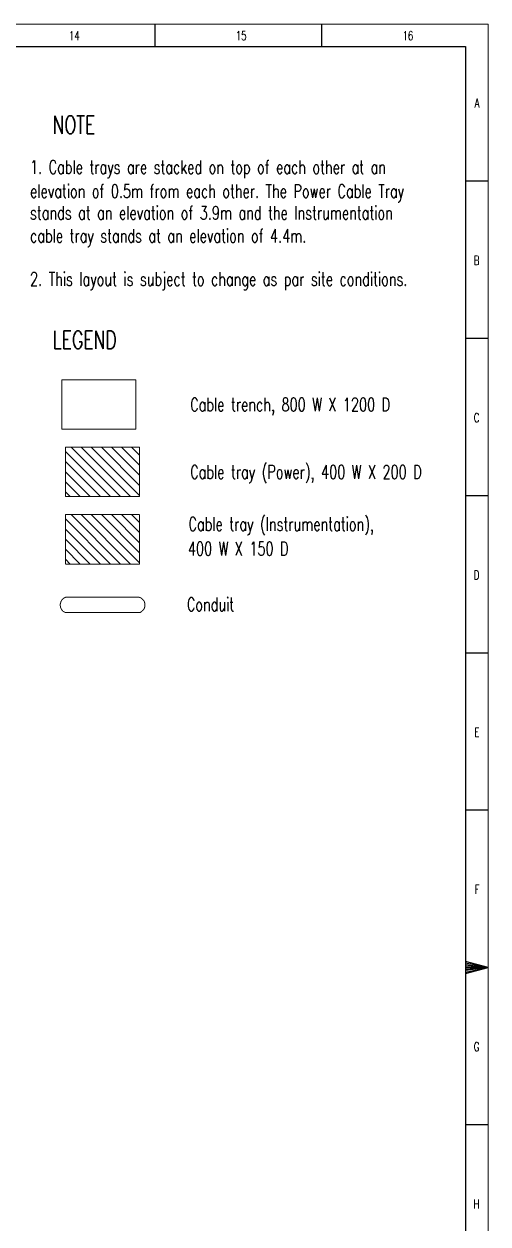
# Model space of a CAD drawing. Header units: inches. Extents: x -430764 to 256483, y 7374 to 217374.
# Drawn here: x -185454 to -133764, y 83840 to 217374 of the extents above; entities that cross this region are included whole.
import ezdxf
from ezdxf.enums import TextEntityAlignment as Align

# ---------------------------------------------------------------- set-up
doc = ezdxf.new("R2010")
doc.units = ezdxf.units.IN
doc.header["$MEASUREMENT"] = 0
doc.linetypes.add('CABLETRAYLAYOUT-EMBED 2_DWG$0$HIDDEN2', pattern=[0.1875, 0.125, -0.0625])
for name, color, linetype, lineweight in [('Cable Tray Instruments', 7, 'Continuous', 13), ('Cable Tray Power', 7, 'Continuous', 13), ('CABLETRAYLAYOUT-EMBED 2_DWG$0$DwgTemplate', 7, 'Continuous', 9)]:
    doc.layers.add(name, color=color, linetype=linetype, lineweight=lineweight)
doc.layers.add('ELECTRICAL', color=7, linetype='Continuous')
doc.styles.add('HZTXT', font='simplexs.shx', dxfattribs={"width": 0.7, "bigfont": 'hztxt.shx'})
doc.styles.add('TEG BORDER', font='txt_qlt.shx', dxfattribs={"width": 0.7, "bigfont": 'hztxt.shx'})

# ---------------------------------------------------------------- blocks, each defined once
blk = doc.blocks.new('TEG BORDER A2')
for p, q in [((519.75, 420), (519.75, 415)), ((556.87, 420), (556.87, 415)), ((594, 385), (589, 385)), ((594, 350), (589, 350)), ((594, 315), (589, 315)), ((594, 280), (589, 280)), ((594, 245), (589, 245)), ((589, 210), (594, 210)), ((592.75, 210), (590.25, 210)), ((594, 175), (589, 175))]:
    blk.add_line(p, q)
at = {"color": 5, "lineweight": 15}
blk.add_lwpolyline([(0, 420), (594, 420), (594, 0), (0, 0)], close=True, dxfattribs=at)
blk.add_lwpolyline([(5, 415), (589, 415), (589, 5), (5, 5)], close=True)
blk.add_lwpolyline([(594, 210), (589, 211.34), (589, 208.66), (594, 210), (589, 211), (589, 210.67), (594, 210), (589, 210.33), (589, 209.67), (594, 210), (589, 209.33), (589, 209), (594, 210)])
at = {"char_height": 2, "width": 2, "style": 'TEG BORDER'}
for s, insert, attachment_point in [('\\pi-0.033333;14', (500.67, 418.41), 1), ('\\pi2.2204e-016;15', (537.8, 418.41), 1), ('\\pi0.033333;16', (574.92, 418.41), 1), ('A', (592.09, 403.39), 3), ('B', (592.09, 368.39), 3), ('C', (592.09, 333.39), 3), ('D', (592.09, 298.39), 3), ('E', (592.09, 263.39), 3), ('F', (592.09, 228.39), 3), ('G', (592.09, 193.39), 3), ('H', (592.09, 158.39), 3)]:
    blk.add_mtext(s, dxfattribs=dict(at, insert=insert, attachment_point=attachment_point))

msp = doc.modelspace()

# ---------------------------------------------------------------- hatches: boundary and pattern name
at = {"layer": 'Cable Tray Instruments', "linetype": 'CABLETRAYLAYOUT-EMBED 2_DWG$0$HIDDEN2', "ltscale": 500}
h = msp.add_hatch(dxfattribs=at)
h.set_pattern_fill('ANSI31', color=6, scale=250, angle=90)
h.set_pattern_definition([(135, (-4454495, -618806.3), (-561.26601, -561.26601), [])])
h.paths.add_polyline_path([(-180832.09248, 162783.28212), (-172582.09248, 162783.28212), (-172582.09248, 157283.28212), (-180832.09248, 157283.28212)])
at = {"layer": 'Cable Tray Power', "linetype": 'Continuous'}
h = msp.add_hatch(dxfattribs=at)
h.set_pattern_fill('ANSI31', color=3, scale=250, angle=90)
h.set_pattern_definition([(135, (-4454495, -611306.3), (-561.26601, -561.26601), [])])
h.paths.add_polyline_path([(-180832.09248, 170283.28212), (-172582.09248, 170283.28212), (-172582.09248, 164783.28212), (-180832.09248, 164783.28212)])

# ---------------------------------------------------------------- linework, layer by layer
at = {"layer": 'Cable Tray Instruments', "color": 6, "linetype": 'CABLETRAYLAYOUT-EMBED 2_DWG$0$HIDDEN2', "ltscale": 500}
msp.add_lwpolyline([(-180832.09248, 162783.28212), (-172582.09248, 162783.28212), (-172582.09248, 157283.28212), (-180832.09248, 157283.28212)], close=True, dxfattribs=at)
msp.add_lwpolyline([(-180832.09248, 153575.86449), (-172582.09248, 153575.86449, -0.7044449546), (-172582.09248, 151868.44685), (-180832.09248, 151868.44685, -0.6806379666)], format="xyb", close=True, dxfattribs=at)
at = {"layer": 'Cable Tray Power', "color": 3, "linetype": 'Continuous'}
msp.add_lwpolyline([(-180832.09248, 170283.28212), (-172582.09248, 170283.28212), (-172582.09248, 164783.28212), (-180832.09248, 164783.28212)], close=True, dxfattribs=at)
at = {"layer": 'CABLETRAYLAYOUT-EMBED 2_DWG$0$DwgTemplate', "color": 2, "linetype": 'Continuous', "lineweight": 0}
msp.add_lwpolyline([(-181232.09248, 177783.28212), (-172982.09248, 177783.28212), (-172982.09248, 172283.28212), (-181232.09248, 172283.28212)], close=True, dxfattribs=at)

# ---------------------------------------------------------------- block references
at = {"xscale": 500, "yscale": 500, "zscale": 500}
msp.add_blockref('TEG BORDER A2', (-430764.34041, 7373.87141), dxfattribs=at)

# ---------------------------------------------------------------- texts
at = {"color": 7, "style": 'HZTXT', "width": 0.7}
for s, p in [('1. Cable trays are stacked on top of each other at an ', (-184779.46958, 201452.21784)), ('elevation of 0.5m from each other. The Power Cable Tray ', (-184779.46958, 198772.73526)), ('stands at an elevation of 3.9m and the Instrumentation', (-184779.46958, 196359.45634)), ('cable tray stands at an elevation of 4.4m.', (-184779.46958, 193799.91954)), ('2. This layout is subject to change as par site conditions.', (-184779.46958, 188991.26545)), ('Cable trench, 800 W X 1200 D', (-166941.86069, 175028.00813)), ('Cable tray (Power), 400 W X 200 D', (-166941.86069, 167528.00813)), ('Cable tray (Instrumentation), ', (-167128.49396, 161729.38121)), ('400 W X 150 D', (-167194.5017, 158997.82359)), ('Conduit', (-167308.93496, 152787.39708))]:
    msp.add_text(s, height=1500, dxfattribs=at).set_placement(p, align=Align.MIDDLE_LEFT)
at = {"layer": 'ELECTRICAL', "style": 'HZTXT', "width": 0.7}
for s, p in [('NOTE', (-182264.34041, 206160.57652)), ('LEGEND', (-182264.34041, 182226.38129))]:
    msp.add_text(s, height=2000, dxfattribs=at).set_placement(p, align=Align.MIDDLE_LEFT)

doc.saveas('drawing.dxf')
